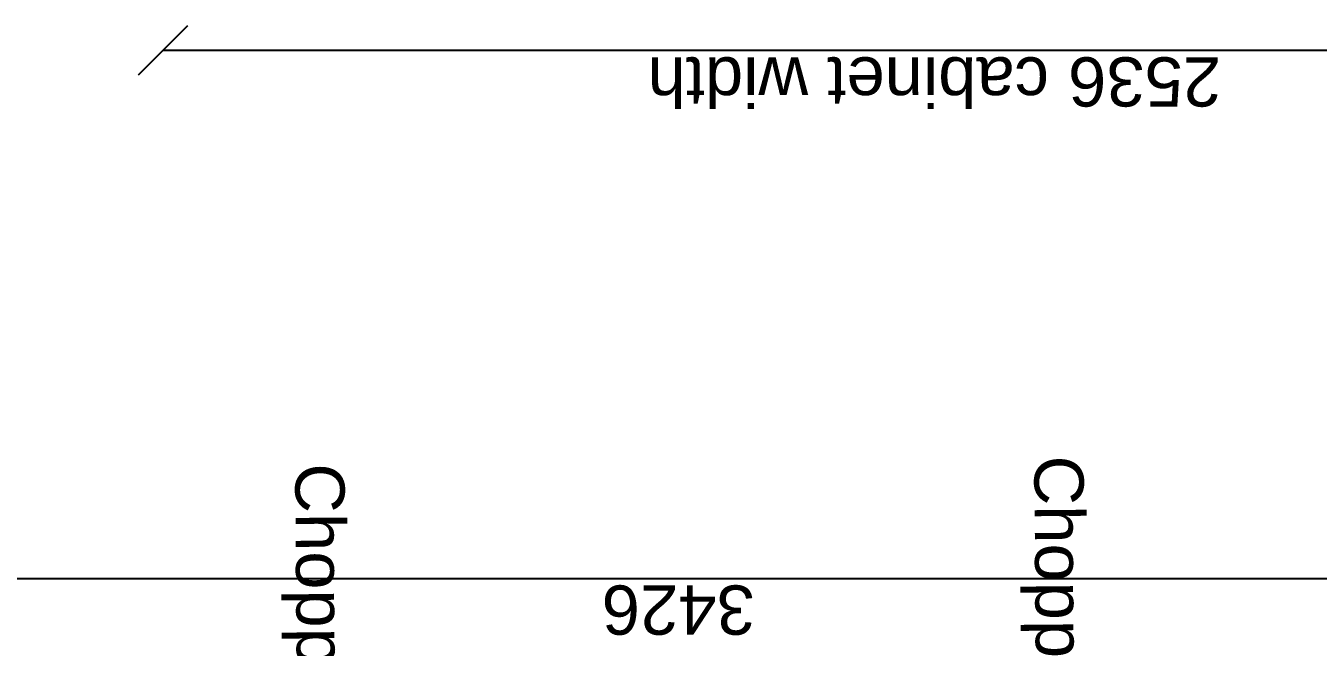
# Model space of a CAD drawing. Header units: millimetres. Extents: x -5841 to 140562, y 1006 to 102310.
# Drawn here: x 98426 to 100537, y 15321 to 16337 of the extents above; entities that cross this region are included whole.
import ezdxf

# ---------------------------------------------------------------- set-up
doc = ezdxf.new("R2010")
doc.units = ezdxf.units.MM
doc.header["$LTSCALE"] = 10
doc.layers.add('PDF18_1-Dim-01', color=7, linetype='Continuous')
doc.layers.add('PDF18_Text', color=7, linetype='Continuous')
doc.styles.add('PDF ArialMT', font='arial.ttf')

msp = doc.modelspace()

# ---------------------------------------------------------------- linework, layer by layer
at = {"layer": 'PDF18_1-Dim-01', "lineweight": 25}
for points in [[(98689.73246, 16336.85053), (98609.30116, 16256.41923)], [(101185.21927, 16296.63488), (98649.51681, 16296.63488)], [(97785.93868, 15433.05675), (101203.21048, 15433.05675)]]:
    msp.add_lwpolyline(points, dxfattribs=at)

# ---------------------------------------------------------------- texts
at = {"layer": 'PDF18_Text', "attachment_point": 4, "style": 'PDF ArialMT'}
for s, insert, char_height, rotation in [('2536 cabinet width', (100379.02331, 16245.71881), 80.4668679, 180), ('Chopping Boards', (100101.47139, 15634.07093), 80.4666741, 270.48865639), ('Chopping Boards', (98893.89519, 15621.37017), 80.4666741, 270.48865639), ('3426', (99617.01246, 15382.10623), 80.466868, 180)]:
    msp.add_mtext(s, dxfattribs=dict(at, insert=insert, char_height=char_height, rotation=rotation))

doc.saveas('drawing.dxf')
